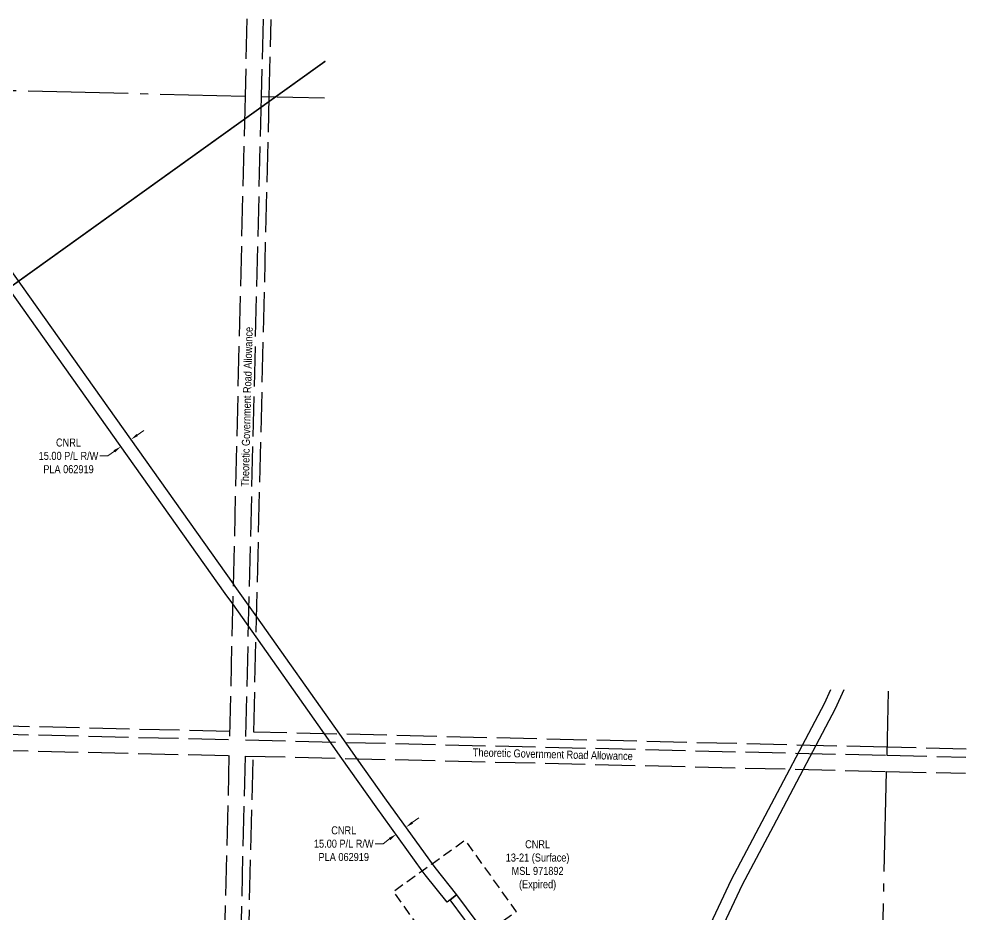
# Model space of a CAD drawing. Extents: x 383425 to 391668, y 6055101 to 6059545.
# Drawn here: x 389704 to 390887, y 6056649 to 6057768 of the extents above; entities that cross this region are included whole.
import ezdxf
from ezdxf.enums import TextEntityAlignment as Align

# ---------------------------------------------------------------- set-up
doc = ezdxf.new("R2010")
doc.units = 0
doc.header["$LTSCALE"] = 5
doc.header["$PDMODE"] = 35
doc.header["$PDSIZE"] = 20
for name, pattern in [('DASHDOT2', [12.7, 6.35, -3.175, 0, -3.175]), ('foc-ACCESSROAD', [3.75, 2.5, -1.25]), ('foc-QUARTERLINE', [33, 25, -3, 2, -3]), ('foc-UNSURVEYED', [12.5, 10, -2.5])]:
    doc.linetypes.add(name, pattern=pattern)
doc.layers.get('Defpoints').update_dxf_attribs({"color": 9})
for name, color, linetype in [('AS-WILDLIFE', 131, 'DASHDOT2'), ('F-RW', 190, 'Continuous'), ('F-WS', 190, 'foc-ACCESSROAD'), ('L-QSEC', 8, 'foc-QUARTERLINE'), ('L-ROAD-T', 7, 'Continuous'), ('L-USEC', 7, 'foc-UNSURVEYED')]:
    doc.layers.add(name, color=color, linetype=linetype)
doc.layers.add('F-RW-T', color=190, linetype='Continuous', lineweight=9)
doc.layers.add('F-WS-T', color=190, linetype='Continuous', lineweight=9)
doc.styles.add('80CG', font='ARIALN.TTF', dxfattribs={"height": 10})
doc.styles.add('80L', font='ARIALN.TTF', dxfattribs={"height": 10})
doc.dimstyles.new('Compass 5 000', dxfattribs={"dimscale": 5, "dimtxt": 9, "dimasz": 2, "dimexe": 0.2, "dimexo": 0.0625, "dimgap": 0.5, "dimtad": 0, "dimtih": 1, "dimtoh": 1, "dimzin": 0, "dimdsep": 46, "dimtxsty": '80CG', "dimcen": 0.1, "dimse1": 1, "dimse2": 1, "dimclrd": 256, "dimclrt": 256, "dimaunit": 1, "dimadec": 4, "dimazin": 0, "dimtfac": 0.06, "dimtofl": 0, "dimtmove": 0, "dimatfit": 1, "dimfxl": 0.2, "dimtolj": 1, "dimtzin": 0, "dimlwd": -1, "dimarcsym": 0})

# ---------------------------------------------------------------- blocks, each defined once
blk = doc.blocks.new('*D34')
at = {"layer": 'Defpoints', "color": 0, "transparency": 16777216}
for p in [(390181, 6056765.7), (390168.9, 6056757), (390174.8, 6056748.7)]:
    blk.add_point(p, dxfattribs=at)
at = {"layer": 'F-RW-T', "transparency": 16777216}
for p, q in [((390195.1, 6056763.3), (390203.2, 6056769.2)), ((390158.6, 6056737), (390148.6, 6056737)), ((390166.7, 6056742.9), (390158.6, 6056737))]:
    blk.add_line(p, q, dxfattribs=at)
for points in [[(390194.1, 6056764.7), (390196.1, 6056762), (390187, 6056757.5)], [(390165.7, 6056744.2), (390167.7, 6056741.5), (390174.8, 6056748.7)]]:
    blk.add_solid(points, dxfattribs=at)
at = {"layer": 'F-RW-T', "transparency": 16777216, "insert": (390109.5, 6056737), "char_height": 10, "attachment_point": 5, "style": '80CG'}
blk.add_mtext('\\A1;CNRL\\P15.00 P/L R/W\\PPLA 062919', dxfattribs=at)
blk = doc.blocks.new('*D41')
at = {"layer": 'Defpoints', "color": 0, "transparency": 16777216}
for p in [(389839.7, 6057246.9), (389827.5, 6057238.2), (389831, 6057233.2)]:
    blk.add_point(p, dxfattribs=at)
at = {"layer": 'F-RW-T', "transparency": 16777216}
for p, q in [((389851.4, 6057247.7), (389859.6, 6057253.5)), ((389814.7, 6057221.6), (389804.7, 6057221.6)), ((389822.9, 6057227.4), (389814.7, 6057221.6))]:
    blk.add_line(p, q, dxfattribs=at)
for points in [[(389850.5, 6057249.1), (389852.4, 6057246.4), (389843.3, 6057241.9)], [(389821.9, 6057228.8), (389823.8, 6057226.1), (389831, 6057233.2)]]:
    blk.add_solid(points, dxfattribs=at)
at = {"layer": 'F-RW-T', "transparency": 16777216, "insert": (389765.6, 6057221.6), "char_height": 10, "attachment_point": 5, "style": '80CG'}
blk.add_mtext('\\A1;CNRL\\P15.00 P/L R/W\\PPLA 062919', dxfattribs=at)

msp = doc.modelspace()

# ---------------------------------------------------------------- linework, layer by layer
at = {"layer": 'AS-WILDLIFE', "const_width": 1.999, "flags": 128}
msp.add_lwpolyline([(388898.465, 6056772.429), (389145.273, 6057039.587), (390086.573, 6057714.952)], dxfattribs=at)
at = {"layer": 'F-RW', "flags": 128}
for points in [[(389588.121, 6057601.031), (389971.35, 6057061.688), (389973.61, 6057058.509), (390000.517, 6057020.459), (390104.152, 6056873.911), (390125.857, 6056843.218), (390162.359, 6056791.603), (390219.768, 6056712.005), (390223.182, 6056707.272), (390250.527, 6056672.976), (390242.604, 6056666.875), (390242.604, 6056666.875), (390238.645, 6056663.826), (390211.233, 6056698.208), (390207.573, 6056703.282), (390150.157, 6056782.889), (390107.175, 6056843.667), (390085.47, 6056874.36), (389999.905, 6056995.359), (389970.739, 6057036.602), (389961.379, 6057049.839), (389569.274, 6057601.484)], [(390734.315, 6056929.242), (390723.41, 6056905.473), (390699.227, 6056859.65), (390683.5, 6056829.854), (390645.8, 6056758.429), (390607.337, 6056685.554), (390583.934, 6056635.886), (390508.611, 6056476.027), (390384.367, 6056479.148), (390377.471, 6056479.321), (390284.376, 6056610.552), (390278.326, 6056618.708), (390242.604, 6056666.875), (390250.527, 6056672.976), (390286.46, 6056624.525), (390292.47, 6056616.422), (390379.119, 6056494.279), (390499.214, 6056491.263), (390593.918, 6056692.253), (390666.757, 6056830.254), (390682.483, 6056860.051), (390709.955, 6056912.104), (390718.014, 6056929.669)]]:
    msp.add_lwpolyline(points, dxfattribs=at)
at = {"layer": 'F-WS', "flags": 128}
msp.add_lwpolyline([(390266.428, 6056610.199), (390235.462, 6056588.051), (390171.5, 6056677.483), (390207.573, 6056703.282), (390219.768, 6056712.005), (390260.932, 6056741.446), (390324.895, 6056652.014), (390286.46, 6056624.525), (390282.689, 6056621.828), (390278.326, 6056618.708), (390266.428, 6056610.199)], close=True, dxfattribs=at)
at = {"layer": 'L-QSEC'}
for p, q in [((389220.218, 6057689.569), (389986.21, 6057671.24)), ((390006.317, 6057670.761), (390085.366, 6057668.867)), ((390789.747, 6056927.79), (390787.807, 6056847.476)), ((390787.32, 6056827.37), (390768.634, 6056053.261))]:
    msp.add_line(p, q, dxfattribs=at)
at = {"layer": 'L-USEC'}
for p, q in [((389988.561, 6057767.655), (389986.21, 6057671.24)), ((390008.668, 6057767.164), (390006.316, 6057670.75)), ((390016.37, 6057670.52), (390018.718, 6057766.865)), ((389986.21, 6057671.24), (389966.605, 6056867.166)), ((390006.316, 6057670.75), (389986.712, 6056866.677)), ((389997.01, 6056876.49), (390016.37, 6057670.52)), ((389966.85, 6056877.21), (389166, 6056896.37)), ((389165.741, 6056886.327), (389966.605, 6056867.166)), ((390788.05, 6056857.53), (389997.01, 6056876.49)), ((389165.26, 6056866.22), (389966.12, 6056847.06)), ((389986.712, 6056866.677), (390787.802, 6056847.477)), ((390886.955, 6056855.16), (390788.05, 6056857.53)), ((389966.12, 6056847.06), (389946.51, 6056042.98)), ((389986.226, 6056846.571), (389966.616, 6056042.49)), ((389976.67, 6056042.25), (389996.27, 6056846.33)), ((389986.226, 6056846.571), (390787.32, 6056827.37)), ((390787.802, 6056847.477), (390886.646, 6056845.108)), ((390787.32, 6056827.37), (390886.165, 6056825.001))]:
    msp.add_line(p, q, dxfattribs=at)

# ---------------------------------------------------------------- texts
at = {"layer": 'F-WS-T', "insert": (390351.675, 6056709.843), "char_height": 9.99619, "width": 120.68838, "attachment_point": 5, "style": '80CG'}
msp.add_mtext('CNRL\\P13-21 (Surface)\\PMSL 971892\\P(Expired)', dxfattribs=at)
at = {"layer": 'L-ROAD-T', "style": '80L'}
for rotation, p in [(88.602941, (389988.345, 6057282.966)), (358.626989, (390370.677, 6056848.805))]:
    msp.add_text('Theoretic Government Road Allowance', height=9.99619, rotation=rotation, dxfattribs=at).set_placement(p, align=Align.MIDDLE_CENTER)

# ---------------------------------------------------------------- dimensions: what is measured, and where the dimension line sits
at = {"layer": 'F-RW-T'}
for p1, p2, distance, picture, middle in [((389839.72, 6057246.94), (389827.47, 6057238.233), 6.13, '*D41', (389765.634, 6057221.649)), ((390181.014, 6056765.737), (390168.853, 6056756.966), 10.182, '*D34', (390109.503, 6056737.008))]:
    dim = msp.add_aligned_dim(p1=p1, p2=p2, distance=distance, text='CNRL\\P15.00 P/L R/W\\PPLA 062919', dimstyle='Compass 5 000', dxfattribs=at)
    dim.commit()
    dim.dimension.update_dxf_attribs({"geometry": picture, "text_midpoint": middle})

doc.saveas('drawing.dxf')
